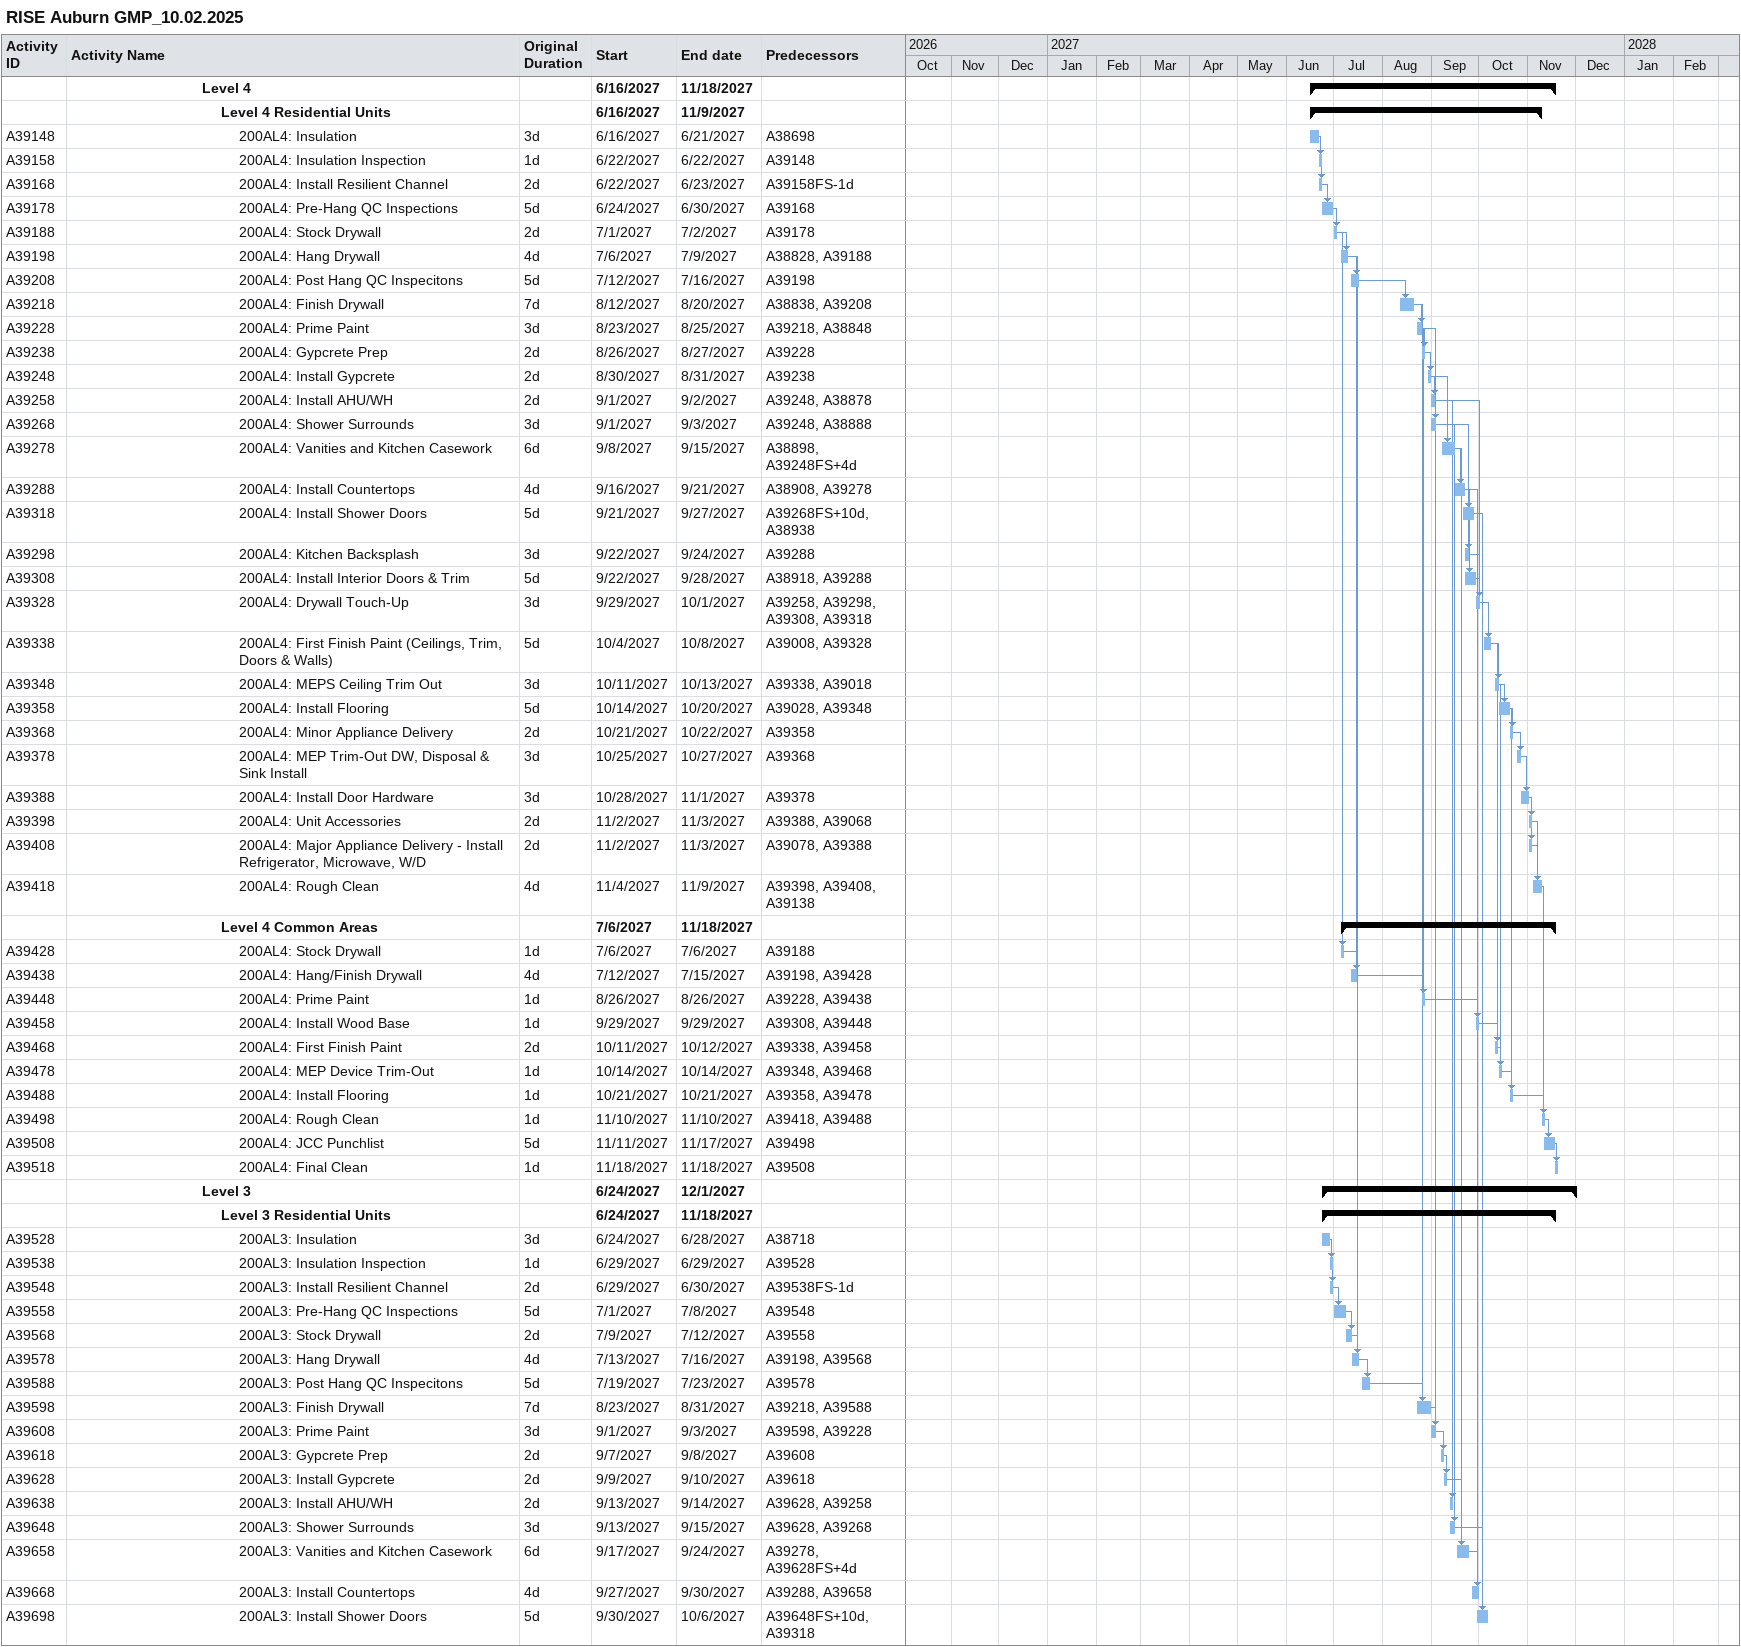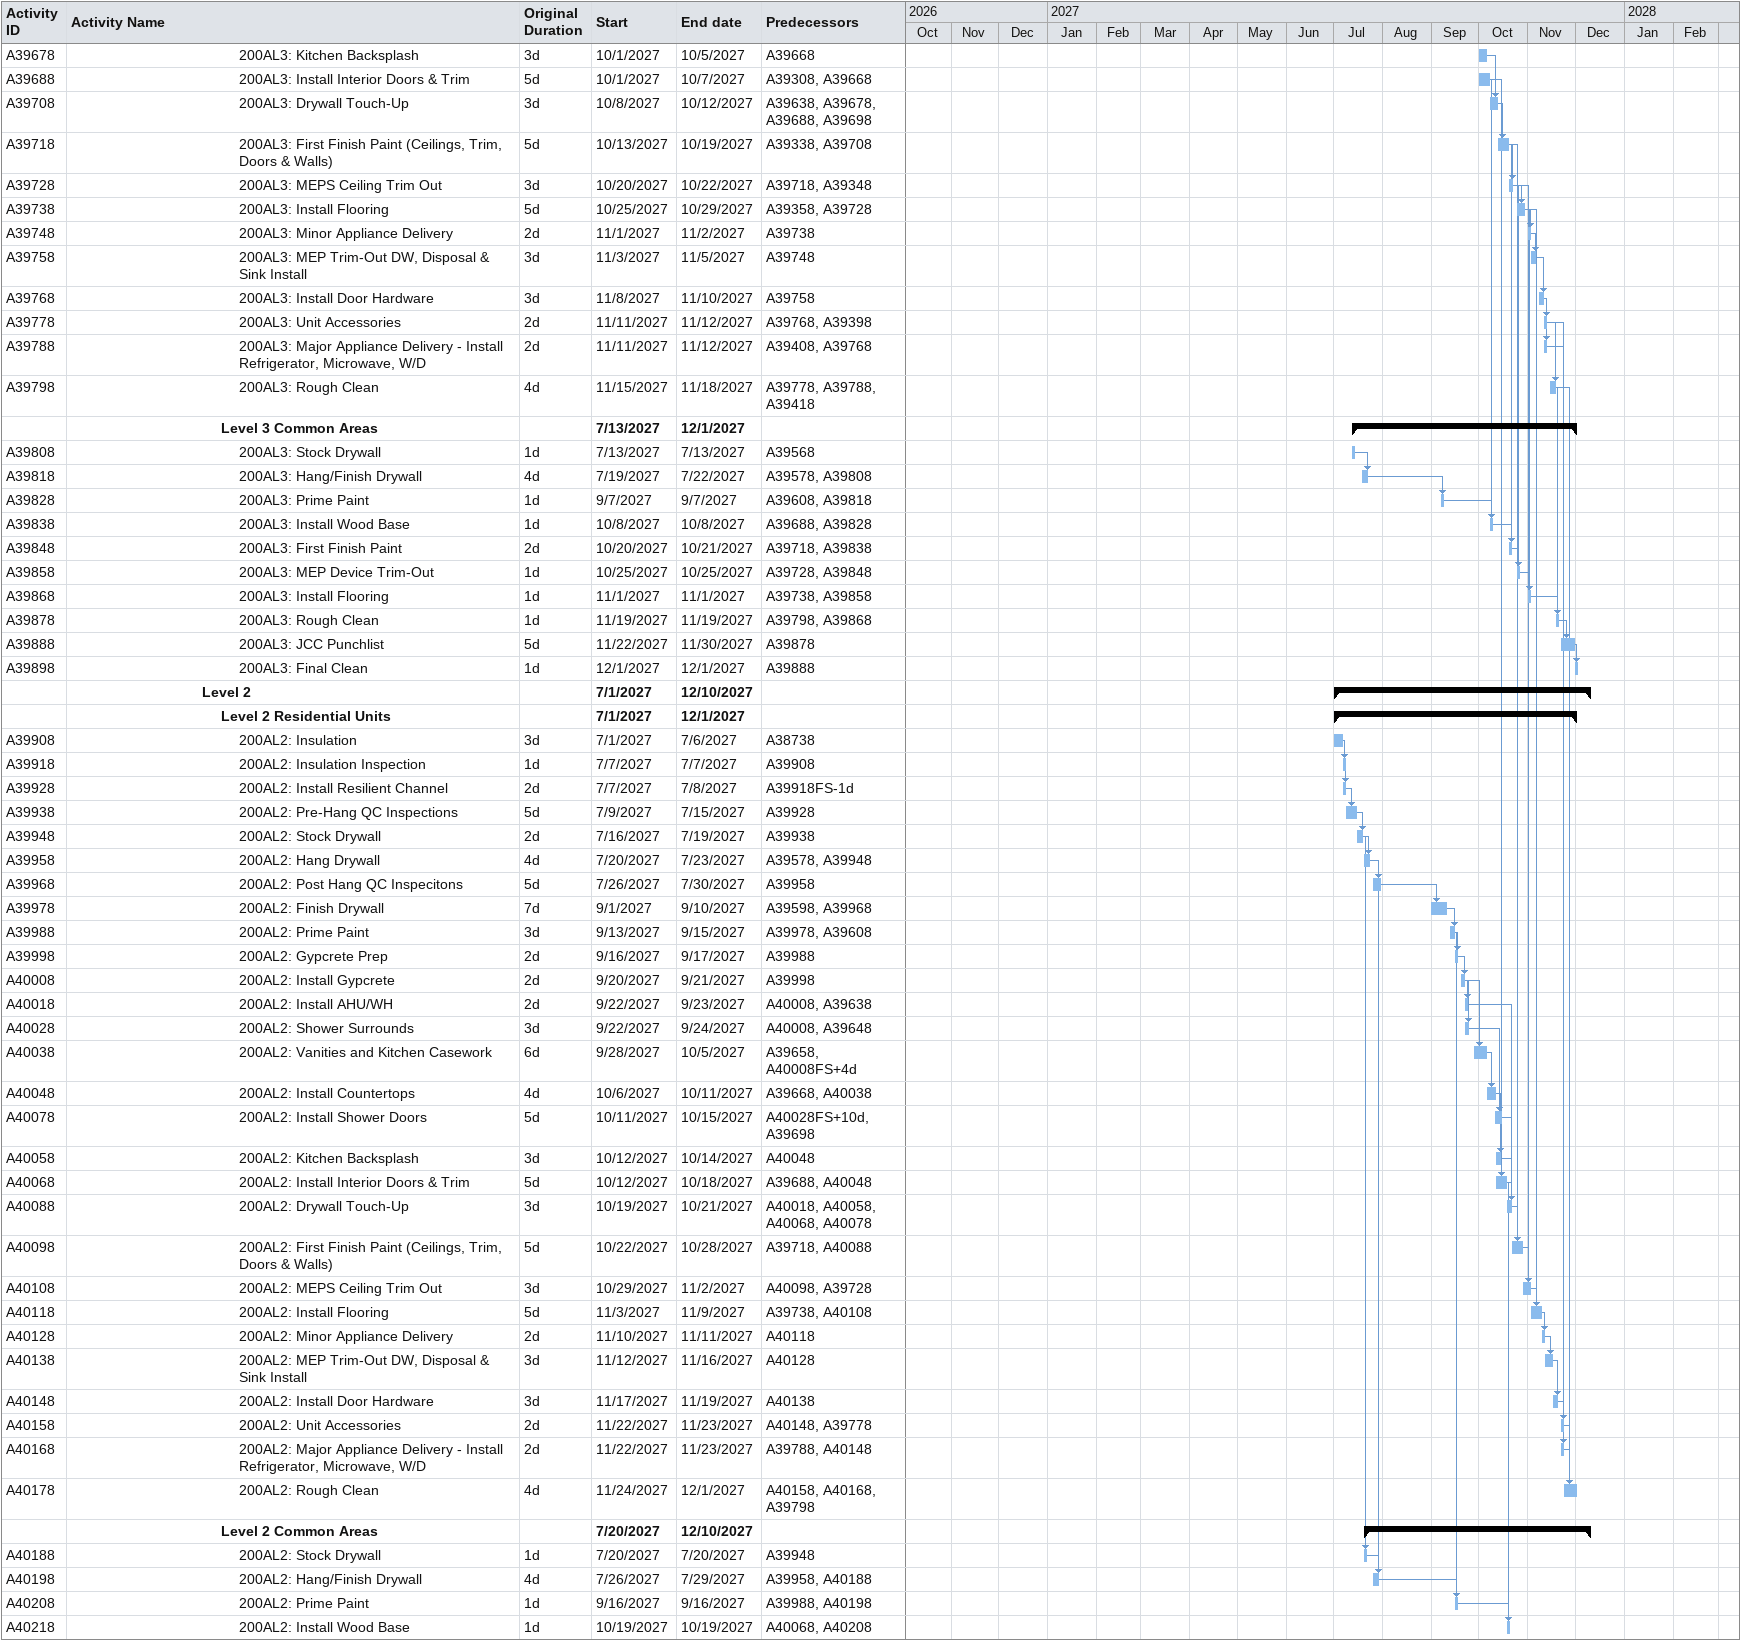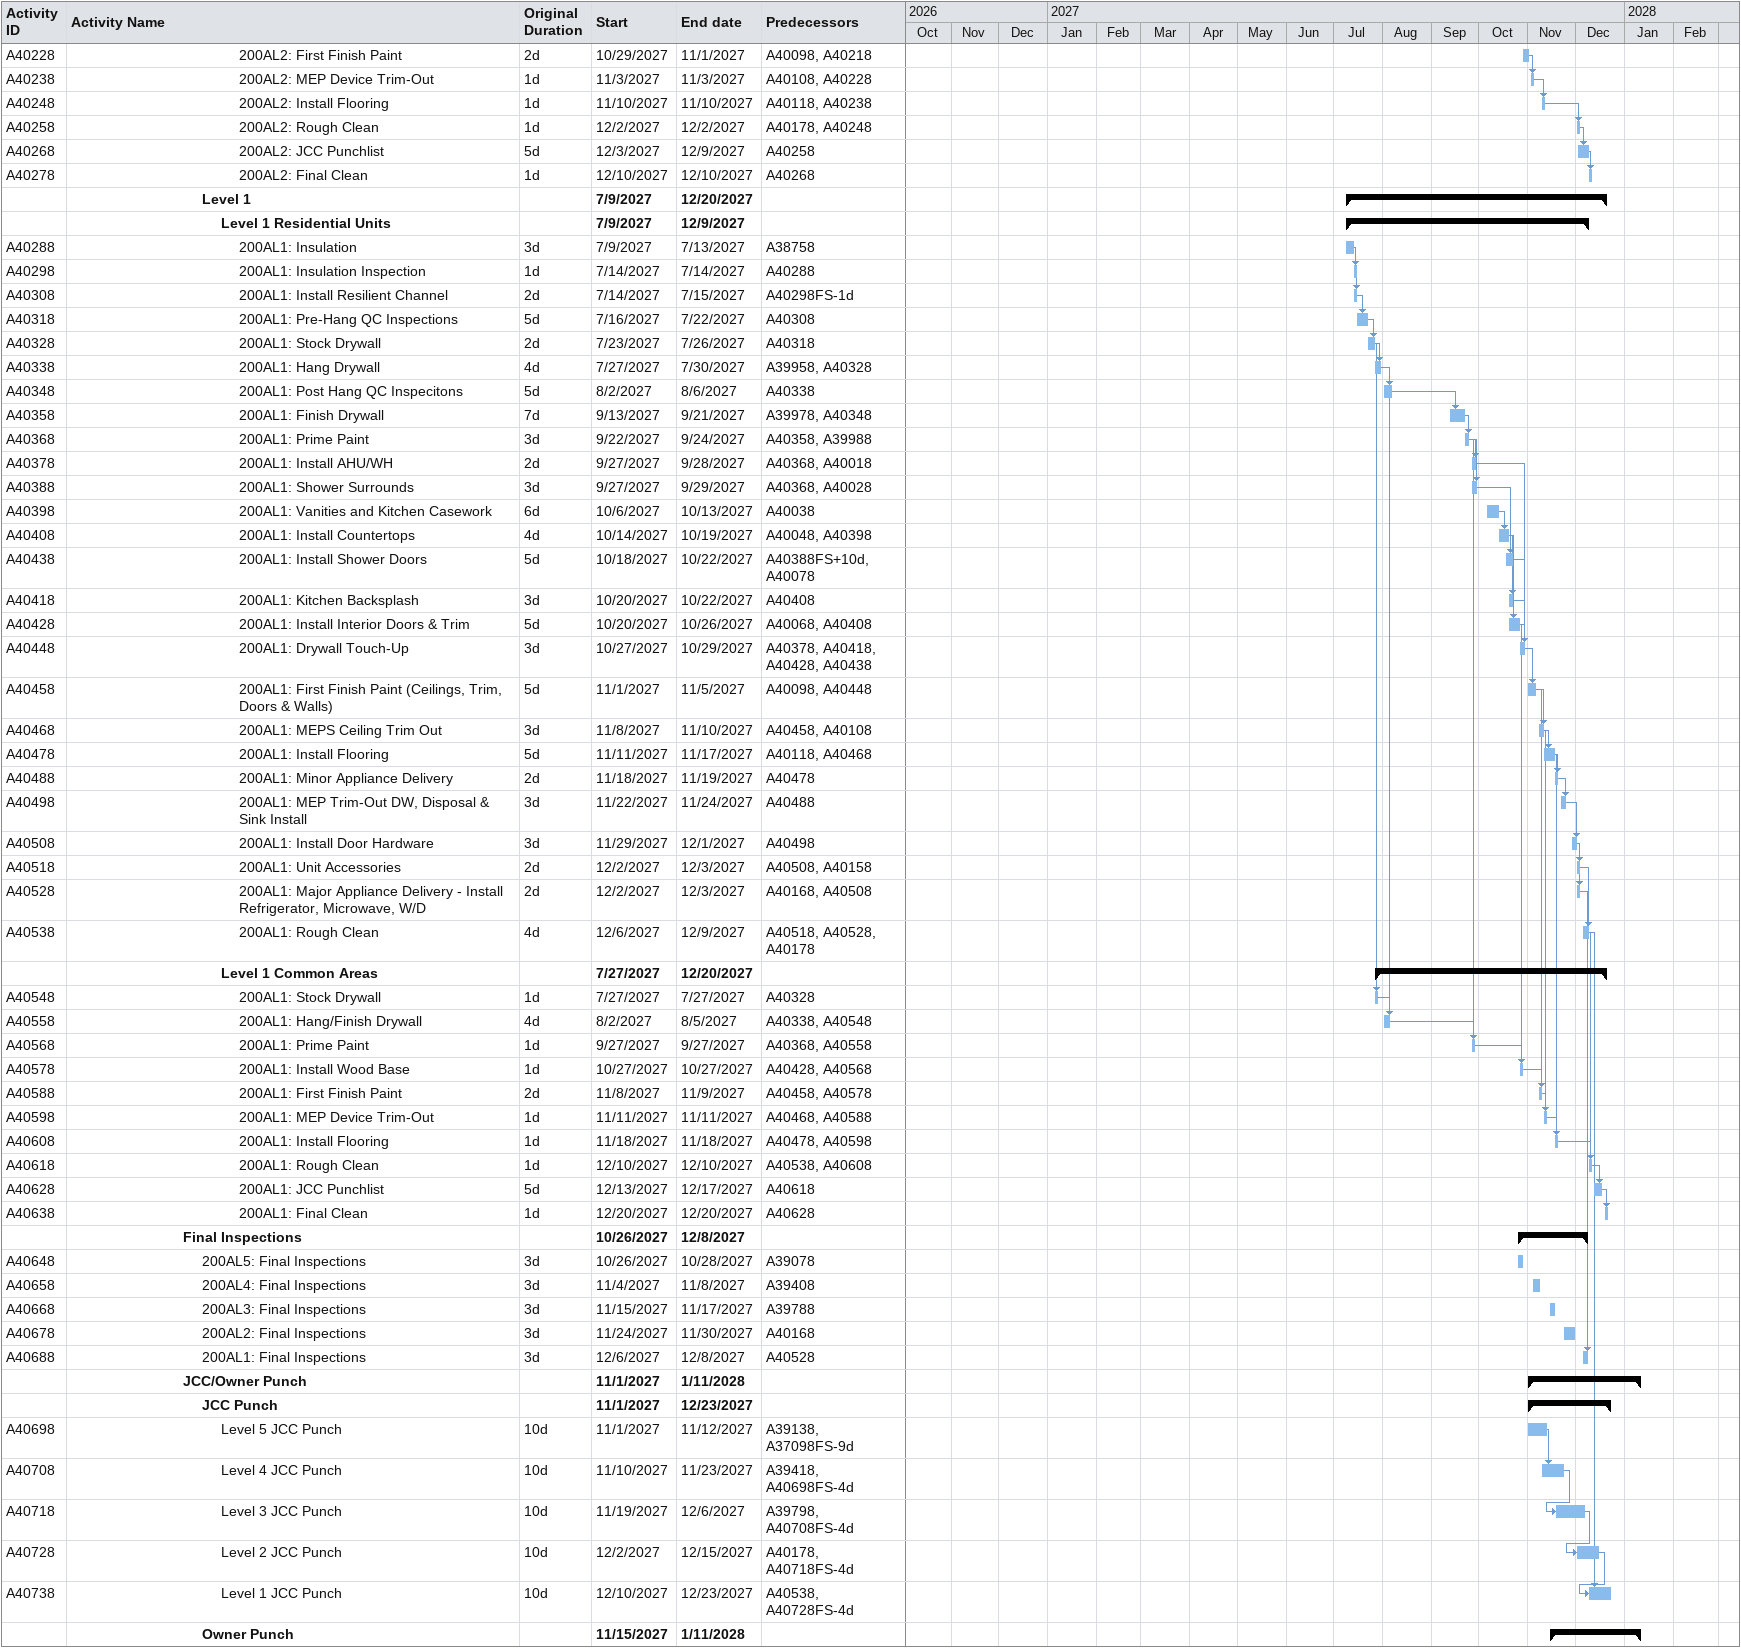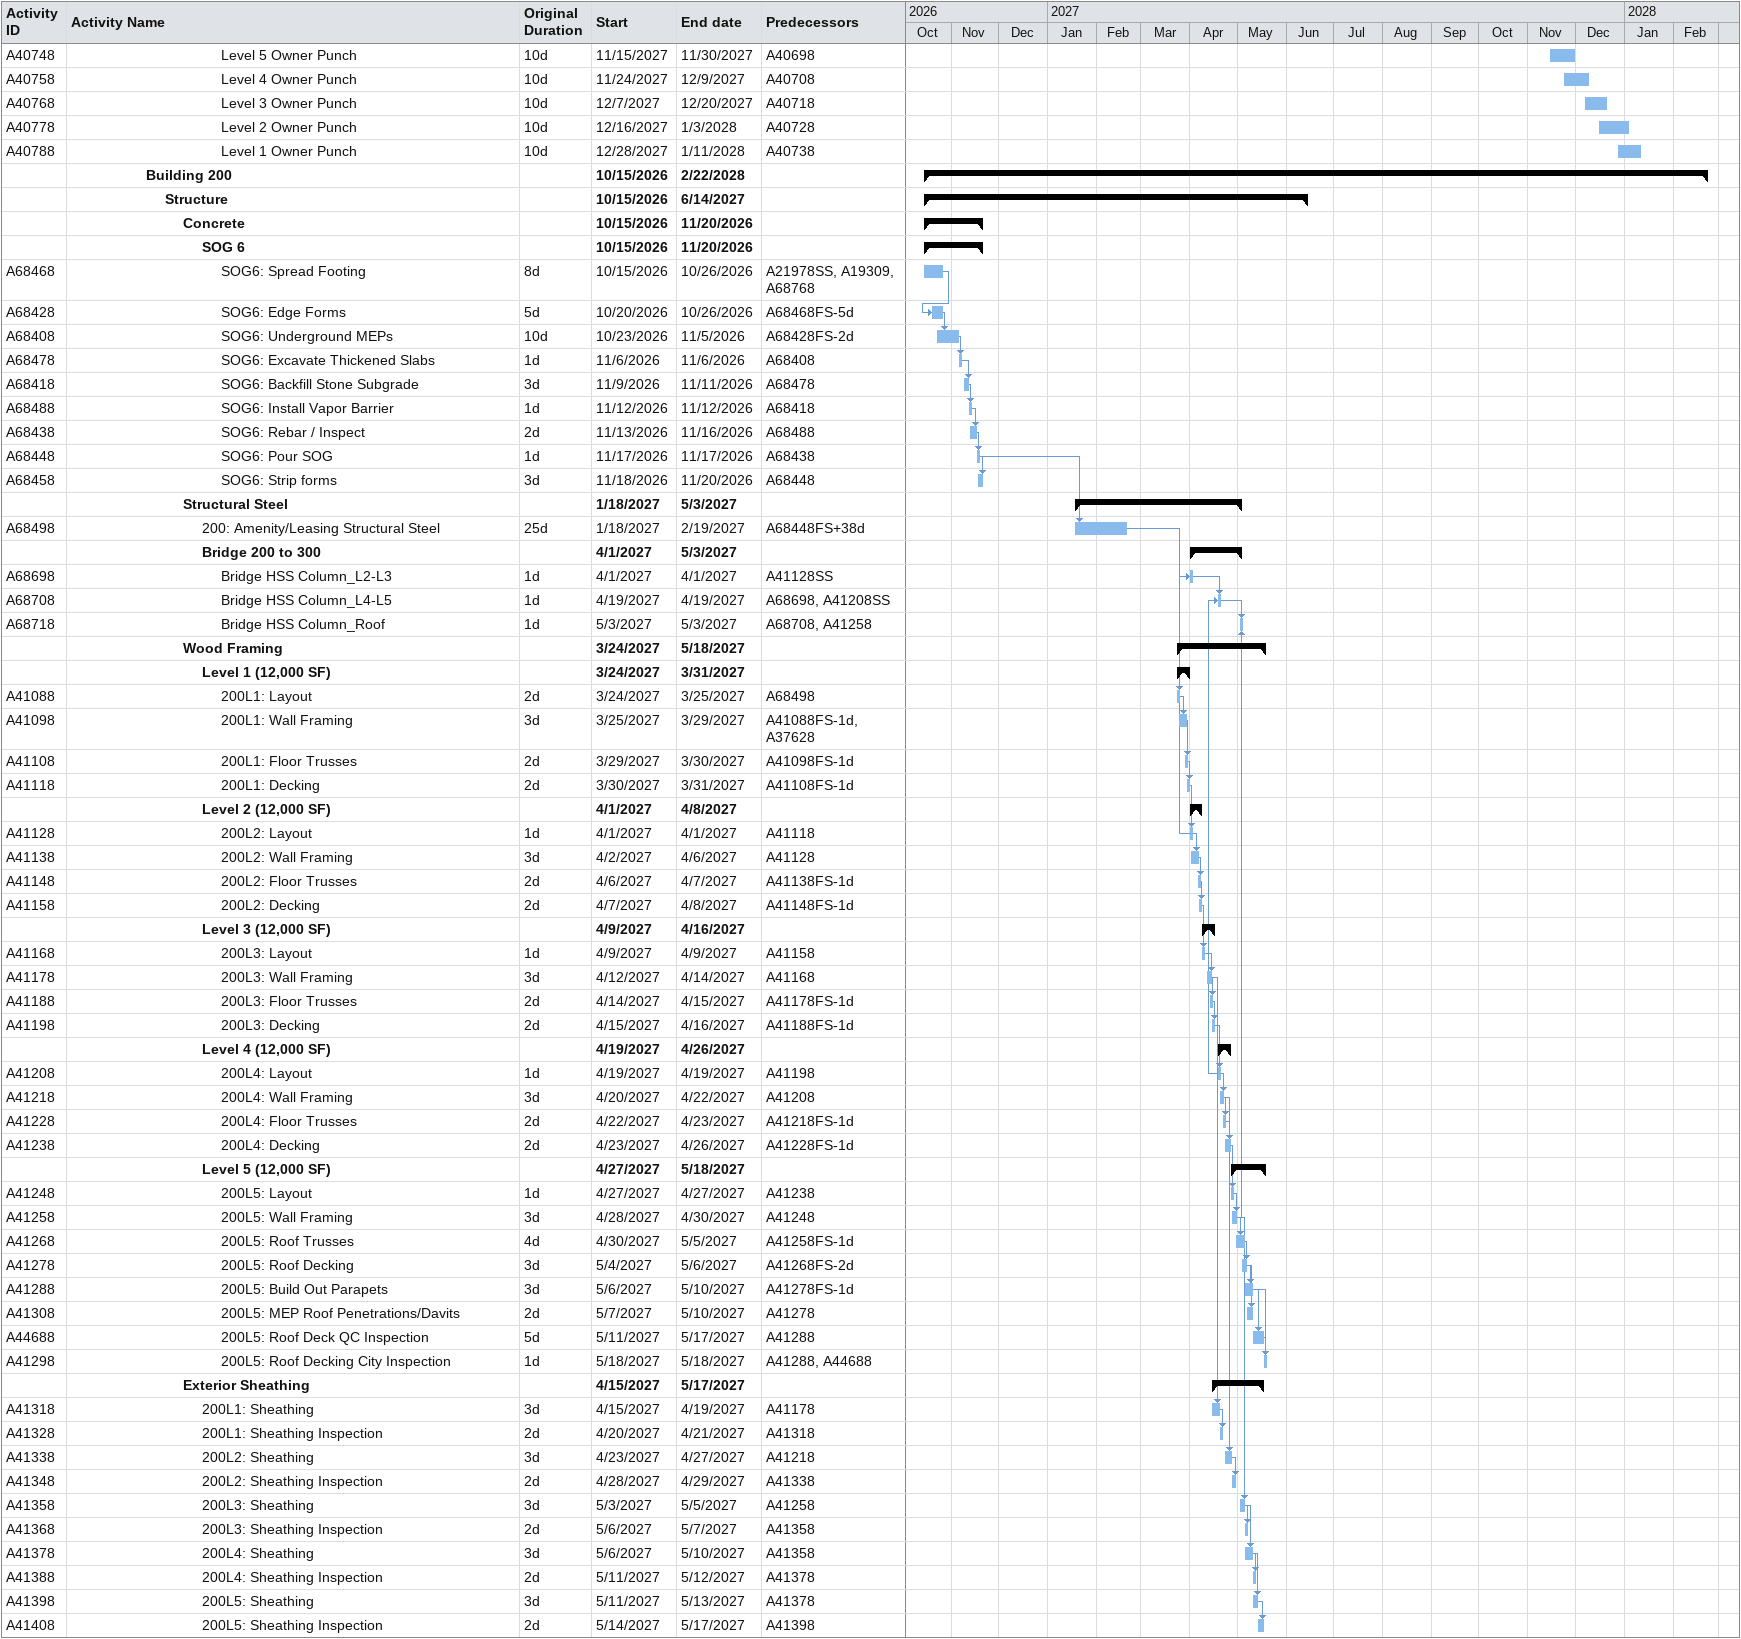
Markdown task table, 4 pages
RISE Auburn GMP_10.02.2025

| ID | Level | Task | Original duration | Start | Finish | Predecessors |
|---|---|---|---|---|---|---|
|  | 8 | **Level 4** |  | 2027-06-16 | 2027-11-18 |  |
|  | 9 | **Level 4 Residential Units** |  | 2027-06-16 | 2027-11-09 |  |
| A39148 | 10 | 200AL4: Insulation | 3d | 2027-06-16 | 2027-06-21 | A38698 |
| A39158 | 10 | 200AL4: Insulation Inspection | 1d | 2027-06-22 | 2027-06-22 | A39148 |
| A39168 | 10 | 200AL4: Install Resilient Channel | 2d | 2027-06-22 | 2027-06-23 | A39158FS-1d |
| A39178 | 10 | 200AL4: Pre-Hang QC Inspections | 5d | 2027-06-24 | 2027-06-30 | A39168 |
| A39188 | 10 | 200AL4: Stock Drywall | 2d | 2027-07-01 | 2027-07-02 | A39178 |
| A39198 | 10 | 200AL4: Hang Drywall | 4d | 2027-07-06 | 2027-07-09 | A38828, A39188 |
| A39208 | 10 | 200AL4: Post Hang QC Inspecitons | 5d | 2027-07-12 | 2027-07-16 | A39198 |
| A39218 | 10 | 200AL4: Finish Drywall | 7d | 2027-08-12 | 2027-08-20 | A38838, A39208 |
| A39228 | 10 | 200AL4: Prime Paint | 3d | 2027-08-23 | 2027-08-25 | A39218, A38848 |
| A39238 | 10 | 200AL4: Gypcrete Prep | 2d | 2027-08-26 | 2027-08-27 | A39228 |
| A39248 | 10 | 200AL4: Install Gypcrete | 2d | 2027-08-30 | 2027-08-31 | A39238 |
| A39258 | 10 | 200AL4: Install AHU/WH | 2d | 2027-09-01 | 2027-09-02 | A39248, A38878 |
| A39268 | 10 | 200AL4: Shower Surrounds | 3d | 2027-09-01 | 2027-09-03 | A39248, A38888 |
| A39278 | 10 | 200AL4: Vanities and Kitchen Casework | 6d | 2027-09-08 | 2027-09-15 | A38898, A39248FS+4d |
| A39288 | 10 | 200AL4: Install Countertops | 4d | 2027-09-16 | 2027-09-21 | A38908, A39278 |
| A39318 | 10 | 200AL4: Install Shower Doors | 5d | 2027-09-21 | 2027-09-27 | A39268FS+10d, A38938 |
| A39298 | 10 | 200AL4: Kitchen Backsplash | 3d | 2027-09-22 | 2027-09-24 | A39288 |
| A39308 | 10 | 200AL4: Install Interior Doors & Trim | 5d | 2027-09-22 | 2027-09-28 | A38918, A39288 |
| A39328 | 10 | 200AL4: Drywall Touch-Up | 3d | 2027-09-29 | 2027-10-01 | A39258, A39298, A39308, A39318 |
| A39338 | 10 | 200AL4: First Finish Paint (Ceilings, Trim, Doors & Walls) | 5d | 2027-10-04 | 2027-10-08 | A39008, A39328 |
| A39348 | 10 | 200AL4: MEPS Ceiling Trim Out | 3d | 2027-10-11 | 2027-10-13 | A39338, A39018 |
| A39358 | 10 | 200AL4: Install Flooring | 5d | 2027-10-14 | 2027-10-20 | A39028, A39348 |
| A39368 | 10 | 200AL4: Minor Appliance Delivery | 2d | 2027-10-21 | 2027-10-22 | A39358 |
| A39378 | 10 | 200AL4: MEP Trim-Out DW, Disposal & Sink Install | 3d | 2027-10-25 | 2027-10-27 | A39368 |
| A39388 | 10 | 200AL4: Install Door Hardware | 3d | 2027-10-28 | 2027-11-01 | A39378 |
| A39398 | 10 | 200AL4: Unit Accessories | 2d | 2027-11-02 | 2027-11-03 | A39388, A39068 |
| A39408 | 10 | 200AL4: Major Appliance Delivery - Install Refrigerator, Microwave, W/D | 2d | 2027-11-02 | 2027-11-03 | A39078, A39388 |
| A39418 | 10 | 200AL4: Rough Clean | 4d | 2027-11-04 | 2027-11-09 | A39398, A39408, A39138 |
|  | 9 | **Level 4 Common Areas** |  | 2027-07-06 | 2027-11-18 |  |
| A39428 | 10 | 200AL4: Stock Drywall | 1d | 2027-07-06 | 2027-07-06 | A39188 |
| A39438 | 10 | 200AL4: Hang/Finish Drywall | 4d | 2027-07-12 | 2027-07-15 | A39198, A39428 |
| A39448 | 10 | 200AL4: Prime Paint | 1d | 2027-08-26 | 2027-08-26 | A39228, A39438 |
| A39458 | 10 | 200AL4: Install Wood Base | 1d | 2027-09-29 | 2027-09-29 | A39308, A39448 |
| A39468 | 10 | 200AL4: First Finish Paint | 2d | 2027-10-11 | 2027-10-12 | A39338, A39458 |
| A39478 | 10 | 200AL4: MEP Device Trim-Out | 1d | 2027-10-14 | 2027-10-14 | A39348, A39468 |
| A39488 | 10 | 200AL4: Install Flooring | 1d | 2027-10-21 | 2027-10-21 | A39358, A39478 |
| A39498 | 10 | 200AL4: Rough Clean | 1d | 2027-11-10 | 2027-11-10 | A39418, A39488 |
| A39508 | 10 | 200AL4: JCC Punchlist | 5d | 2027-11-11 | 2027-11-17 | A39498 |
| A39518 | 10 | 200AL4: Final Clean | 1d | 2027-11-18 | 2027-11-18 | A39508 |
|  | 8 | **Level 3** |  | 2027-06-24 | 2027-12-01 |  |
|  | 9 | **Level 3 Residential Units** |  | 2027-06-24 | 2027-11-18 |  |
| A39528 | 10 | 200AL3: Insulation | 3d | 2027-06-24 | 2027-06-28 | A38718 |
| A39538 | 10 | 200AL3: Insulation Inspection | 1d | 2027-06-29 | 2027-06-29 | A39528 |
| A39548 | 10 | 200AL3: Install Resilient Channel | 2d | 2027-06-29 | 2027-06-30 | A39538FS-1d |
| A39558 | 10 | 200AL3: Pre-Hang QC Inspections | 5d | 2027-07-01 | 2027-07-08 | A39548 |
| A39568 | 10 | 200AL3: Stock Drywall | 2d | 2027-07-09 | 2027-07-12 | A39558 |
| A39578 | 10 | 200AL3: Hang Drywall | 4d | 2027-07-13 | 2027-07-16 | A39198, A39568 |
| A39588 | 10 | 200AL3: Post Hang QC Inspecitons | 5d | 2027-07-19 | 2027-07-23 | A39578 |
| A39598 | 10 | 200AL3: Finish Drywall | 7d | 2027-08-23 | 2027-08-31 | A39218, A39588 |
| A39608 | 10 | 200AL3: Prime Paint | 3d | 2027-09-01 | 2027-09-03 | A39598, A39228 |
| A39618 | 10 | 200AL3: Gypcrete Prep | 2d | 2027-09-07 | 2027-09-08 | A39608 |
| A39628 | 10 | 200AL3: Install Gypcrete | 2d | 2027-09-09 | 2027-09-10 | A39618 |
| A39638 | 10 | 200AL3: Install AHU/WH | 2d | 2027-09-13 | 2027-09-14 | A39628, A39258 |
| A39648 | 10 | 200AL3: Shower Surrounds | 3d | 2027-09-13 | 2027-09-15 | A39628, A39268 |
| A39658 | 10 | 200AL3: Vanities and Kitchen Casework | 6d | 2027-09-17 | 2027-09-24 | A39278, A39628FS+4d |
| A39668 | 10 | 200AL3: Install Countertops | 4d | 2027-09-27 | 2027-09-30 | A39288, A39658 |
| A39698 | 10 | 200AL3: Install Shower Doors | 5d | 2027-09-30 | 2027-10-06 | A39648FS+10d, A39318 |
| A39678 | 10 | 200AL3: Kitchen Backsplash | 3d | 2027-10-01 | 2027-10-05 | A39668 |
| A39688 | 10 | 200AL3: Install Interior Doors & Trim | 5d | 2027-10-01 | 2027-10-07 | A39308, A39668 |
| A39708 | 10 | 200AL3: Drywall Touch-Up | 3d | 2027-10-08 | 2027-10-12 | A39638, A39678, A39688, A39698 |
| A39718 | 10 | 200AL3: First Finish Paint (Ceilings, Trim, Doors & Walls) | 5d | 2027-10-13 | 2027-10-19 | A39338, A39708 |
| A39728 | 10 | 200AL3: MEPS Ceiling Trim Out | 3d | 2027-10-20 | 2027-10-22 | A39718, A39348 |
| A39738 | 10 | 200AL3: Install Flooring | 5d | 2027-10-25 | 2027-10-29 | A39358, A39728 |
| A39748 | 10 | 200AL3: Minor Appliance Delivery | 2d | 2027-11-01 | 2027-11-02 | A39738 |
| A39758 | 10 | 200AL3: MEP Trim-Out DW, Disposal & Sink Install | 3d | 2027-11-03 | 2027-11-05 | A39748 |
| A39768 | 10 | 200AL3: Install Door Hardware | 3d | 2027-11-08 | 2027-11-10 | A39758 |
| A39778 | 10 | 200AL3: Unit Accessories | 2d | 2027-11-11 | 2027-11-12 | A39768, A39398 |
| A39788 | 10 | 200AL3: Major Appliance Delivery - Install Refrigerator, Microwave, W/D | 2d | 2027-11-11 | 2027-11-12 | A39408, A39768 |
| A39798 | 10 | 200AL3: Rough Clean | 4d | 2027-11-15 | 2027-11-18 | A39778, A39788, A39418 |
|  | 9 | **Level 3 Common Areas** |  | 2027-07-13 | 2027-12-01 |  |
| A39808 | 10 | 200AL3: Stock Drywall | 1d | 2027-07-13 | 2027-07-13 | A39568 |
| A39818 | 10 | 200AL3: Hang/Finish Drywall | 4d | 2027-07-19 | 2027-07-22 | A39578, A39808 |
| A39828 | 10 | 200AL3: Prime Paint | 1d | 2027-09-07 | 2027-09-07 | A39608, A39818 |
| A39838 | 10 | 200AL3: Install Wood Base | 1d | 2027-10-08 | 2027-10-08 | A39688, A39828 |
| A39848 | 10 | 200AL3: First Finish Paint | 2d | 2027-10-20 | 2027-10-21 | A39718, A39838 |
| A39858 | 10 | 200AL3: MEP Device Trim-Out | 1d | 2027-10-25 | 2027-10-25 | A39728, A39848 |
| A39868 | 10 | 200AL3: Install Flooring | 1d | 2027-11-01 | 2027-11-01 | A39738, A39858 |
| A39878 | 10 | 200AL3: Rough Clean | 1d | 2027-11-19 | 2027-11-19 | A39798, A39868 |
| A39888 | 10 | 200AL3: JCC Punchlist | 5d | 2027-11-22 | 2027-11-30 | A39878 |
| A39898 | 10 | 200AL3: Final Clean | 1d | 2027-12-01 | 2027-12-01 | A39888 |
|  | 8 | **Level 2** |  | 2027-07-01 | 2027-12-10 |  |
|  | 9 | **Level 2 Residential Units** |  | 2027-07-01 | 2027-12-01 |  |
| A39908 | 10 | 200AL2: Insulation | 3d | 2027-07-01 | 2027-07-06 | A38738 |
| A39918 | 10 | 200AL2: Insulation Inspection | 1d | 2027-07-07 | 2027-07-07 | A39908 |
| A39928 | 10 | 200AL2: Install Resilient Channel | 2d | 2027-07-07 | 2027-07-08 | A39918FS-1d |
| A39938 | 10 | 200AL2: Pre-Hang QC Inspections | 5d | 2027-07-09 | 2027-07-15 | A39928 |
| A39948 | 10 | 200AL2: Stock Drywall | 2d | 2027-07-16 | 2027-07-19 | A39938 |
| A39958 | 10 | 200AL2: Hang Drywall | 4d | 2027-07-20 | 2027-07-23 | A39578, A39948 |
| A39968 | 10 | 200AL2: Post Hang QC Inspecitons | 5d | 2027-07-26 | 2027-07-30 | A39958 |
| A39978 | 10 | 200AL2: Finish Drywall | 7d | 2027-09-01 | 2027-09-10 | A39598, A39968 |
| A39988 | 10 | 200AL2: Prime Paint | 3d | 2027-09-13 | 2027-09-15 | A39978, A39608 |
| A39998 | 10 | 200AL2: Gypcrete Prep | 2d | 2027-09-16 | 2027-09-17 | A39988 |
| A40008 | 10 | 200AL2: Install Gypcrete | 2d | 2027-09-20 | 2027-09-21 | A39998 |
| A40018 | 10 | 200AL2: Install AHU/WH | 2d | 2027-09-22 | 2027-09-23 | A40008, A39638 |
| A40028 | 10 | 200AL2: Shower Surrounds | 3d | 2027-09-22 | 2027-09-24 | A40008, A39648 |
| A40038 | 10 | 200AL2: Vanities and Kitchen Casework | 6d | 2027-09-28 | 2027-10-05 | A39658, A40008FS+4d |
| A40048 | 10 | 200AL2: Install Countertops | 4d | 2027-10-06 | 2027-10-11 | A39668, A40038 |
| A40078 | 10 | 200AL2: Install Shower Doors | 5d | 2027-10-11 | 2027-10-15 | A40028FS+10d, A39698 |
| A40058 | 10 | 200AL2: Kitchen Backsplash | 3d | 2027-10-12 | 2027-10-14 | A40048 |
| A40068 | 10 | 200AL2: Install Interior Doors & Trim | 5d | 2027-10-12 | 2027-10-18 | A39688, A40048 |
| A40088 | 10 | 200AL2: Drywall Touch-Up | 3d | 2027-10-19 | 2027-10-21 | A40018, A40058, A40068, A40078 |
| A40098 | 10 | 200AL2: First Finish Paint (Ceilings, Trim, Doors & Walls) | 5d | 2027-10-22 | 2027-10-28 | A39718, A40088 |
| A40108 | 10 | 200AL2: MEPS Ceiling Trim Out | 3d | 2027-10-29 | 2027-11-02 | A40098, A39728 |
| A40118 | 10 | 200AL2: Install Flooring | 5d | 2027-11-03 | 2027-11-09 | A39738, A40108 |
| A40128 | 10 | 200AL2: Minor Appliance Delivery | 2d | 2027-11-10 | 2027-11-11 | A40118 |
| A40138 | 10 | 200AL2: MEP Trim-Out DW, Disposal & Sink Install | 3d | 2027-11-12 | 2027-11-16 | A40128 |
| A40148 | 10 | 200AL2: Install Door Hardware | 3d | 2027-11-17 | 2027-11-19 | A40138 |
| A40158 | 10 | 200AL2: Unit Accessories | 2d | 2027-11-22 | 2027-11-23 | A40148, A39778 |
| A40168 | 10 | 200AL2: Major Appliance Delivery - Install Refrigerator, Microwave, W/D | 2d | 2027-11-22 | 2027-11-23 | A39788, A40148 |
| A40178 | 10 | 200AL2: Rough Clean | 4d | 2027-11-24 | 2027-12-01 | A40158, A40168, A39798 |
|  | 9 | **Level 2 Common Areas** |  | 2027-07-20 | 2027-12-10 |  |
| A40188 | 10 | 200AL2: Stock Drywall | 1d | 2027-07-20 | 2027-07-20 | A39948 |
| A40198 | 10 | 200AL2: Hang/Finish Drywall | 4d | 2027-07-26 | 2027-07-29 | A39958, A40188 |
| A40208 | 10 | 200AL2: Prime Paint | 1d | 2027-09-16 | 2027-09-16 | A39988, A40198 |
| A40218 | 10 | 200AL2: Install Wood Base | 1d | 2027-10-19 | 2027-10-19 | A40068, A40208 |
| A40228 | 10 | 200AL2: First Finish Paint | 2d | 2027-10-29 | 2027-11-01 | A40098, A40218 |
| A40238 | 10 | 200AL2: MEP Device Trim-Out | 1d | 2027-11-03 | 2027-11-03 | A40108, A40228 |
| A40248 | 10 | 200AL2: Install Flooring | 1d | 2027-11-10 | 2027-11-10 | A40118, A40238 |
| A40258 | 10 | 200AL2: Rough Clean | 1d | 2027-12-02 | 2027-12-02 | A40178, A40248 |
| A40268 | 10 | 200AL2: JCC Punchlist | 5d | 2027-12-03 | 2027-12-09 | A40258 |
| A40278 | 10 | 200AL2: Final Clean | 1d | 2027-12-10 | 2027-12-10 | A40268 |
|  | 8 | **Level 1** |  | 2027-07-09 | 2027-12-20 |  |
|  | 9 | **Level 1 Residential Units** |  | 2027-07-09 | 2027-12-09 |  |
| A40288 | 10 | 200AL1: Insulation | 3d | 2027-07-09 | 2027-07-13 | A38758 |
| A40298 | 10 | 200AL1: Insulation Inspection | 1d | 2027-07-14 | 2027-07-14 | A40288 |
| A40308 | 10 | 200AL1: Install Resilient Channel | 2d | 2027-07-14 | 2027-07-15 | A40298FS-1d |
| A40318 | 10 | 200AL1: Pre-Hang QC Inspections | 5d | 2027-07-16 | 2027-07-22 | A40308 |
| A40328 | 10 | 200AL1: Stock Drywall | 2d | 2027-07-23 | 2027-07-26 | A40318 |
| A40338 | 10 | 200AL1: Hang Drywall | 4d | 2027-07-27 | 2027-07-30 | A39958, A40328 |
| A40348 | 10 | 200AL1: Post Hang QC Inspecitons | 5d | 2027-08-02 | 2027-08-06 | A40338 |
| A40358 | 10 | 200AL1: Finish Drywall | 7d | 2027-09-13 | 2027-09-21 | A39978, A40348 |
| A40368 | 10 | 200AL1: Prime Paint | 3d | 2027-09-22 | 2027-09-24 | A40358, A39988 |
| A40378 | 10 | 200AL1: Install AHU/WH | 2d | 2027-09-27 | 2027-09-28 | A40368, A40018 |
| A40388 | 10 | 200AL1: Shower Surrounds | 3d | 2027-09-27 | 2027-09-29 | A40368, A40028 |
| A40398 | 10 | 200AL1: Vanities and Kitchen Casework | 6d | 2027-10-06 | 2027-10-13 | A40038 |
| A40408 | 10 | 200AL1: Install Countertops | 4d | 2027-10-14 | 2027-10-19 | A40048, A40398 |
| A40438 | 10 | 200AL1: Install Shower Doors | 5d | 2027-10-18 | 2027-10-22 | A40388FS+10d, A40078 |
| A40418 | 10 | 200AL1: Kitchen Backsplash | 3d | 2027-10-20 | 2027-10-22 | A40408 |
| A40428 | 10 | 200AL1: Install Interior Doors & Trim | 5d | 2027-10-20 | 2027-10-26 | A40068, A40408 |
| A40448 | 10 | 200AL1: Drywall Touch-Up | 3d | 2027-10-27 | 2027-10-29 | A40378, A40418, A40428, A40438 |
| A40458 | 10 | 200AL1: First Finish Paint (Ceilings, Trim, Doors & Walls) | 5d | 2027-11-01 | 2027-11-05 | A40098, A40448 |
| A40468 | 10 | 200AL1: MEPS Ceiling Trim Out | 3d | 2027-11-08 | 2027-11-10 | A40458, A40108 |
| A40478 | 10 | 200AL1: Install Flooring | 5d | 2027-11-11 | 2027-11-17 | A40118, A40468 |
| A40488 | 10 | 200AL1: Minor Appliance Delivery | 2d | 2027-11-18 | 2027-11-19 | A40478 |
| A40498 | 10 | 200AL1: MEP Trim-Out DW, Disposal & Sink Install | 3d | 2027-11-22 | 2027-11-24 | A40488 |
| A40508 | 10 | 200AL1: Install Door Hardware | 3d | 2027-11-29 | 2027-12-01 | A40498 |
| A40518 | 10 | 200AL1: Unit Accessories | 2d | 2027-12-02 | 2027-12-03 | A40508, A40158 |
| A40528 | 10 | 200AL1: Major Appliance Delivery - Install Refrigerator, Microwave, W/D | 2d | 2027-12-02 | 2027-12-03 | A40168, A40508 |
| A40538 | 10 | 200AL1: Rough Clean | 4d | 2027-12-06 | 2027-12-09 | A40518, A40528, A40178 |
|  | 9 | **Level 1 Common Areas** |  | 2027-07-27 | 2027-12-20 |  |
| A40548 | 10 | 200AL1: Stock Drywall | 1d | 2027-07-27 | 2027-07-27 | A40328 |
| A40558 | 10 | 200AL1: Hang/Finish Drywall | 4d | 2027-08-02 | 2027-08-05 | A40338, A40548 |
| A40568 | 10 | 200AL1: Prime Paint | 1d | 2027-09-27 | 2027-09-27 | A40368, A40558 |
| A40578 | 10 | 200AL1: Install Wood Base | 1d | 2027-10-27 | 2027-10-27 | A40428, A40568 |
| A40588 | 10 | 200AL1: First Finish Paint | 2d | 2027-11-08 | 2027-11-09 | A40458, A40578 |
| A40598 | 10 | 200AL1: MEP Device Trim-Out | 1d | 2027-11-11 | 2027-11-11 | A40468, A40588 |
| A40608 | 10 | 200AL1: Install Flooring | 1d | 2027-11-18 | 2027-11-18 | A40478, A40598 |
| A40618 | 10 | 200AL1: Rough Clean | 1d | 2027-12-10 | 2027-12-10 | A40538, A40608 |
| A40628 | 10 | 200AL1: JCC Punchlist | 5d | 2027-12-13 | 2027-12-17 | A40618 |
| A40638 | 10 | 200AL1: Final Clean | 1d | 2027-12-20 | 2027-12-20 | A40628 |
|  | 7 | **Final Inspections** |  | 2027-10-26 | 2027-12-08 |  |
| A40648 | 8 | 200AL5: Final Inspections | 3d | 2027-10-26 | 2027-10-28 | A39078 |
| A40658 | 8 | 200AL4: Final Inspections | 3d | 2027-11-04 | 2027-11-08 | A39408 |
| A40668 | 8 | 200AL3: Final Inspections | 3d | 2027-11-15 | 2027-11-17 | A39788 |
| A40678 | 8 | 200AL2: Final Inspections | 3d | 2027-11-24 | 2027-11-30 | A40168 |
| A40688 | 8 | 200AL1: Final Inspections | 3d | 2027-12-06 | 2027-12-08 | A40528 |
|  | 7 | **JCC/Owner Punch** |  | 2027-11-01 | 2028-01-11 |  |
|  | 8 | **JCC Punch** |  | 2027-11-01 | 2027-12-23 |  |
| A40698 | 9 | Level 5 JCC Punch | 10d | 2027-11-01 | 2027-11-12 | A39138, A37098FS-9d |
| A40708 | 9 | Level 4 JCC Punch | 10d | 2027-11-10 | 2027-11-23 | A39418, A40698FS-4d |
| A40718 | 9 | Level 3 JCC Punch | 10d | 2027-11-19 | 2027-12-06 | A39798, A40708FS-4d |
| A40728 | 9 | Level 2 JCC Punch | 10d | 2027-12-02 | 2027-12-15 | A40178, A40718FS-4d |
| A40738 | 9 | Level 1 JCC Punch | 10d | 2027-12-10 | 2027-12-23 | A40538, A40728FS-4d |
|  | 8 | **Owner Punch** |  | 2027-11-15 | 2028-01-11 |  |
| A40748 | 9 | Level 5 Owner Punch | 10d | 2027-11-15 | 2027-11-30 | A40698 |
| A40758 | 9 | Level 4 Owner Punch | 10d | 2027-11-24 | 2027-12-09 | A40708 |
| A40768 | 9 | Level 3 Owner Punch | 10d | 2027-12-07 | 2027-12-20 | A40718 |
| A40778 | 9 | Level 2 Owner Punch | 10d | 2027-12-16 | 2028-01-03 | A40728 |
| A40788 | 9 | Level 1 Owner Punch | 10d | 2027-12-28 | 2028-01-11 | A40738 |
|  | 5 | **Building 200** |  | 2026-10-15 | 2028-02-22 |  |
|  | 6 | **Structure** |  | 2026-10-15 | 2027-06-14 |  |
|  | 7 | **Concrete** |  | 2026-10-15 | 2026-11-20 |  |
|  | 8 | **SOG 6** |  | 2026-10-15 | 2026-11-20 |  |
| A68468 | 9 | SOG6: Spread Footing | 8d | 2026-10-15 | 2026-10-26 | A21978SS, A19309, A68768 |
| A68428 | 9 | SOG6: Edge Forms | 5d | 2026-10-20 | 2026-10-26 | A68468FS-5d |
| A68408 | 9 | SOG6: Underground MEPs | 10d | 2026-10-23 | 2026-11-05 | A68428FS-2d |
| A68478 | 9 | SOG6: Excavate Thickened Slabs | 1d | 2026-11-06 | 2026-11-06 | A68408 |
| A68418 | 9 | SOG6: Backfill Stone Subgrade | 3d | 2026-11-09 | 2026-11-11 | A68478 |
| A68488 | 9 | SOG6: Install Vapor Barrier | 1d | 2026-11-12 | 2026-11-12 | A68418 |
| A68438 | 9 | SOG6: Rebar / Inspect | 2d | 2026-11-13 | 2026-11-16 | A68488 |
| A68448 | 9 | SOG6: Pour SOG | 1d | 2026-11-17 | 2026-11-17 | A68438 |
| A68458 | 9 | SOG6: Strip forms | 3d | 2026-11-18 | 2026-11-20 | A68448 |
|  | 7 | **Structural Steel** |  | 2027-01-18 | 2027-05-03 |  |
| A68498 | 8 | 200: Amenity/Leasing Structural Steel | 25d | 2027-01-18 | 2027-02-19 | A68448FS+38d |
|  | 8 | **Bridge 200 to 300** |  | 2027-04-01 | 2027-05-03 |  |
| A68698 | 9 | Bridge HSS Column_L2-L3 | 1d | 2027-04-01 | 2027-04-01 | A41128SS |
| A68708 | 9 | Bridge HSS Column_L4-L5 | 1d | 2027-04-19 | 2027-04-19 | A68698, A41208SS |
| A68718 | 9 | Bridge HSS Column_Roof | 1d | 2027-05-03 | 2027-05-03 | A68708, A41258 |
|  | 7 | **Wood Framing** |  | 2027-03-24 | 2027-05-18 |  |
|  | 8 | **Level 1 (12,000 SF)** |  | 2027-03-24 | 2027-03-31 |  |
| A41088 | 9 | 200L1: Layout | 2d | 2027-03-24 | 2027-03-25 | A68498 |
| A41098 | 9 | 200L1: Wall Framing | 3d | 2027-03-25 | 2027-03-29 | A41088FS-1d, A37628 |
| A41108 | 9 | 200L1: Floor Trusses | 2d | 2027-03-29 | 2027-03-30 | A41098FS-1d |
| A41118 | 9 | 200L1: Decking | 2d | 2027-03-30 | 2027-03-31 | A41108FS-1d |
|  | 8 | **Level 2 (12,000 SF)** |  | 2027-04-01 | 2027-04-08 |  |
| A41128 | 9 | 200L2: Layout | 1d | 2027-04-01 | 2027-04-01 | A41118 |
| A41138 | 9 | 200L2: Wall Framing | 3d | 2027-04-02 | 2027-04-06 | A41128 |
| A41148 | 9 | 200L2: Floor Trusses | 2d | 2027-04-06 | 2027-04-07 | A41138FS-1d |
| A41158 | 9 | 200L2: Decking | 2d | 2027-04-07 | 2027-04-08 | A41148FS-1d |
|  | 8 | **Level 3 (12,000 SF)** |  | 2027-04-09 | 2027-04-16 |  |
| A41168 | 9 | 200L3: Layout | 1d | 2027-04-09 | 2027-04-09 | A41158 |
| A41178 | 9 | 200L3: Wall Framing | 3d | 2027-04-12 | 2027-04-14 | A41168 |
| A41188 | 9 | 200L3: Floor Trusses | 2d | 2027-04-14 | 2027-04-15 | A41178FS-1d |
| A41198 | 9 | 200L3: Decking | 2d | 2027-04-15 | 2027-04-16 | A41188FS-1d |
|  | 8 | **Level 4 (12,000 SF)** |  | 2027-04-19 | 2027-04-26 |  |
| A41208 | 9 | 200L4: Layout | 1d | 2027-04-19 | 2027-04-19 | A41198 |
| A41218 | 9 | 200L4: Wall Framing | 3d | 2027-04-20 | 2027-04-22 | A41208 |
| A41228 | 9 | 200L4: Floor Trusses | 2d | 2027-04-22 | 2027-04-23 | A41218FS-1d |
| A41238 | 9 | 200L4: Decking | 2d | 2027-04-23 | 2027-04-26 | A41228FS-1d |
|  | 8 | **Level 5 (12,000 SF)** |  | 2027-04-27 | 2027-05-18 |  |
| A41248 | 9 | 200L5: Layout | 1d | 2027-04-27 | 2027-04-27 | A41238 |
| A41258 | 9 | 200L5: Wall Framing | 3d | 2027-04-28 | 2027-04-30 | A41248 |
| A41268 | 9 | 200L5: Roof Trusses | 4d | 2027-04-30 | 2027-05-05 | A41258FS-1d |
| A41278 | 9 | 200L5: Roof Decking | 3d | 2027-05-04 | 2027-05-06 | A41268FS-2d |
| A41288 | 9 | 200L5: Build Out Parapets | 3d | 2027-05-06 | 2027-05-10 | A41278FS-1d |
| A41308 | 9 | 200L5: MEP Roof Penetrations/Davits | 2d | 2027-05-07 | 2027-05-10 | A41278 |
| A44688 | 9 | 200L5: Roof Deck QC Inspection | 5d | 2027-05-11 | 2027-05-17 | A41288 |
| A41298 | 9 | 200L5: Roof Decking City Inspection | 1d | 2027-05-18 | 2027-05-18 | A41288, A44688 |
|  | 7 | **Exterior Sheathing** |  | 2027-04-15 | 2027-05-17 |  |
| A41318 | 8 | 200L1: Sheathing | 3d | 2027-04-15 | 2027-04-19 | A41178 |
| A41328 | 8 | 200L1: Sheathing Inspection | 2d | 2027-04-20 | 2027-04-21 | A41318 |
| A41338 | 8 | 200L2: Sheathing | 3d | 2027-04-23 | 2027-04-27 | A41218 |
| A41348 | 8 | 200L2: Sheathing Inspection | 2d | 2027-04-28 | 2027-04-29 | A41338 |
| A41358 | 8 | 200L3: Sheathing | 3d | 2027-05-03 | 2027-05-05 | A41258 |
| A41368 | 8 | 200L3: Sheathing Inspection | 2d | 2027-05-06 | 2027-05-07 | A41358 |
| A41378 | 8 | 200L4: Sheathing | 3d | 2027-05-06 | 2027-05-10 | A41358 |
| A41388 | 8 | 200L4: Sheathing Inspection | 2d | 2027-05-11 | 2027-05-12 | A41378 |
| A41398 | 8 | 200L5: Sheathing | 3d | 2027-05-11 | 2027-05-13 | A41378 |
| A41408 | 8 | 200L5: Sheathing Inspection | 2d | 2027-05-14 | 2027-05-17 | A41398 |
